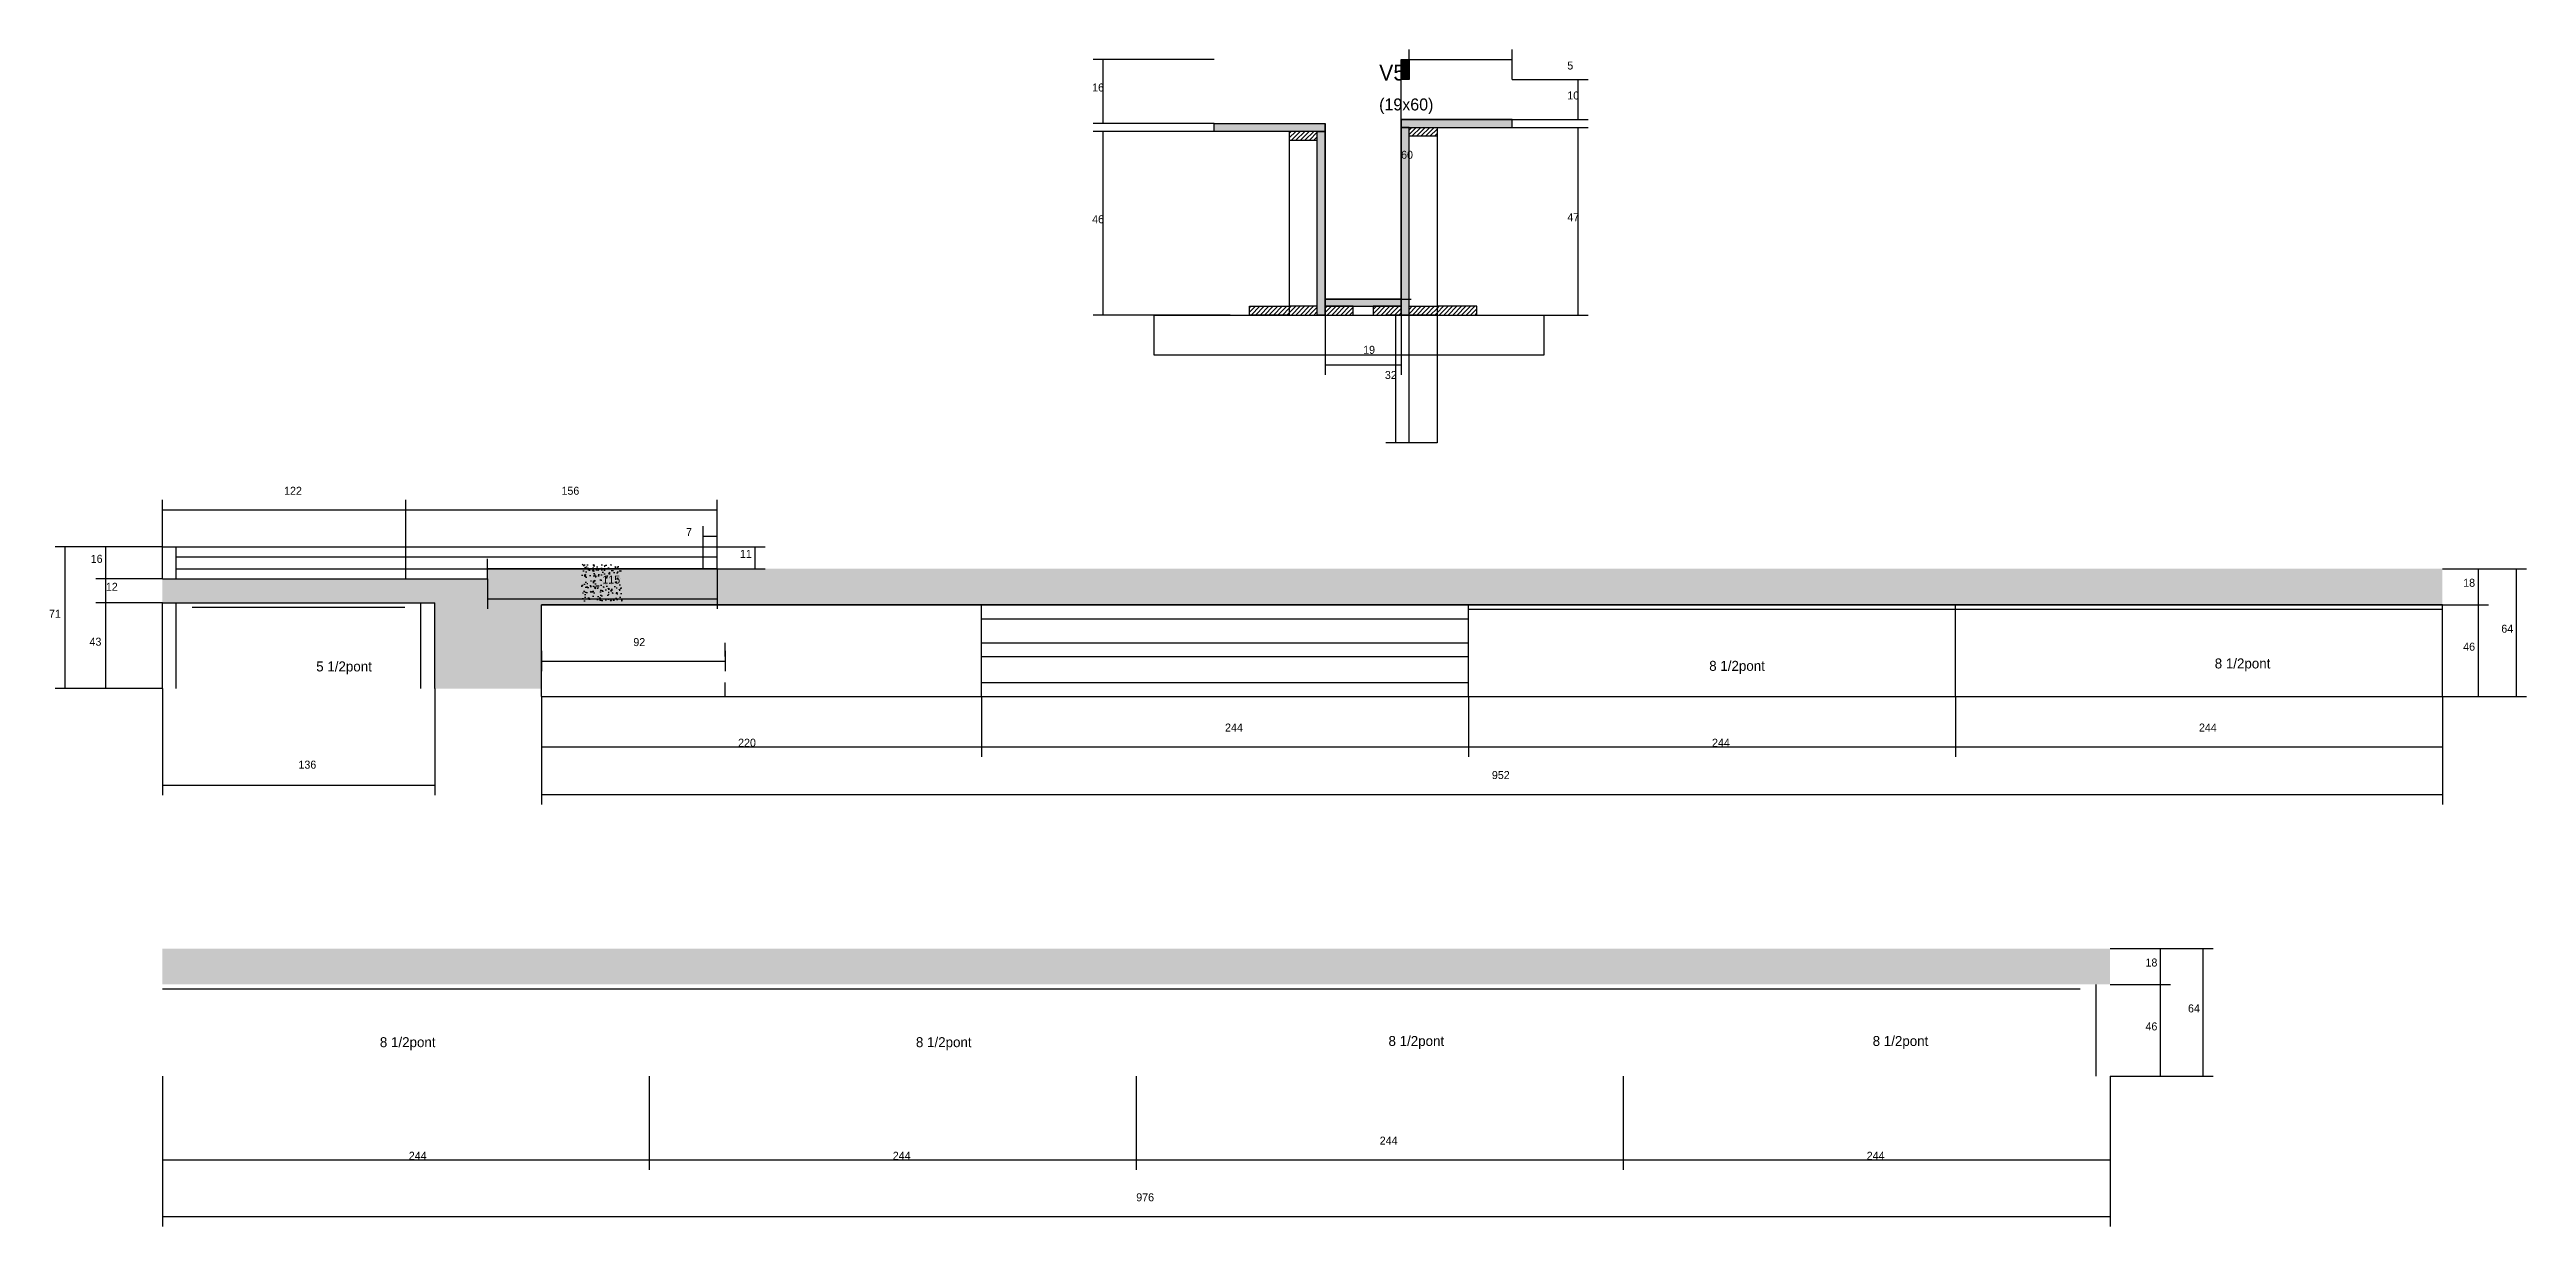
# Model space of a CAD drawing. Header units: metres. Extents: x -10045 to -5950, y 13106 to 14457.
# Drawn here: x -8735 to -7494, y 13802 to 14392 of the extents above; entities that cross this region are included whole.
import ezdxf

# ---------------------------------------------------------------- set-up
doc = ezdxf.new("R2010")
doc.units = ezdxf.units.M
for name, color, linetype in [('COTA', 4, 'Continuous'), ('Cota Seção (2x)', 4, 'Continuous'), ('Hachura', 253, 'Continuous'), ('Madeira', 126, 'Continuous'), ('NOMENCLATURA', 7, 'Continuous'), ('Painéis', 200, 'Continuous'), ('SARR_2.2x7', 40, 'Continuous'), ('SARR_EDITAR', 141, 'Continuous'), ('Texto Seção', 7, 'Continuous')]:
    doc.layers.add(name, color=color, linetype=linetype)

msp = doc.modelspace()

# ---------------------------------------------------------------- hatches: boundary and pattern name
at = {"layer": 'COTA'}
h = msp.add_hatch(dxfattribs=at)
h.set_pattern_fill('AR-CONC', scale=0.03)
h.paths.add_polyline_path([(-8488.9, 14113.8), (-8024.4, 14113.8), (-7536.4, 14113.8), (-7536.4, 14131.8), (-8024.4, 14131.8), (-8412.4, 14131.8), (-8515.9, 14131.8), (-8515.9, 14126.8), (-8678.9, 14126.8), (-8678.9, 14114.8), (-8542.4, 14114.8), (-8542.4, 14071.8), (-8488.9, 14071.8)])
h = msp.add_hatch(dxfattribs=at)
h.set_pattern_fill('AR-CONC', scale=0.03)
h.paths.add_polyline_path([(-8468.7, 14115.6), (-8448.6, 14115.6), (-8448.6, 14115.6), (-8448.6, 14134.1), (-8448.6, 14134.1), (-8468.7, 14134.1), (-8468.7, 14134.1), (-8468.7, 14115.6)])
h = msp.add_hatch(dxfattribs=at)
h.set_pattern_fill('AR-CONC', scale=0.03)
h.paths.add_polyline_path([(-7702.9, 13923.6), (-7702.9, 13941.6), (-8678.9, 13941.6), (-8678.9, 13923.6)])
at = {"layer": 'Hachura'}
h = msp.add_hatch(color=8, dxfattribs=at)
h.dxf.hatch_style = 1
h.paths.add_polyline_path([(-8058.2, 14386.9), (-8054.2, 14386.9), (-8054.2, 14386.9), (-8054.2, 14376.9), (-8054.2, 14376.9), (-8058.2, 14376.9), (-8058.2, 14376.9), (-8058.2, 14386.9)])
h = msp.add_hatch(color=8, dxfattribs=at)
h.dxf.hatch_style = 1
h.paths.add_polyline_path([(-8151.8, 14350.9), (-8151.8, 14354.9), (-8151.8, 14354.9), (-8096.2, 14354.9), (-8096.2, 14354.9), (-8096.2, 14350.9), (-8096.2, 14350.9), (-8151.8, 14350.9)])
h = msp.add_hatch(dxfattribs=at)
h.set_pattern_fill('ANSI31', scale=0.5)
h.paths.add_polyline_path([(-8100.2, 14346.5), (-8100.2, 14350.9), (-8100.2, 14350.9), (-8114.2, 14350.9), (-8114.2, 14350.9), (-8114.2, 14346.5), (-8114.2, 14346.5), (-8100.2, 14346.5)])
h = msp.add_hatch(color=8, dxfattribs=at)
h.dxf.hatch_style = 1
h.paths.add_polyline_path([(-8100.2, 14350.9), (-8096.2, 14350.9), (-8096.2, 14350.9), (-8096.2, 14258.9), (-8096.2, 14258.9), (-8100.2, 14258.9), (-8100.2, 14258.9), (-8100.2, 14350.9)])
h = msp.add_hatch(color=8, dxfattribs=at)
h.dxf.hatch_style = 1
h.paths.add_polyline_path([(-8002.6, 14352.9), (-8002.6, 14356.9), (-8002.6, 14356.9), (-8058.2, 14356.9), (-8058.2, 14356.9), (-8058.2, 14352.9), (-8058.2, 14352.9), (-8002.6, 14352.9)])
h = msp.add_hatch(color=8, dxfattribs=at)
h.dxf.hatch_style = 1
h.paths.add_polyline_path([(-8054.2, 14352.9), (-8058.2, 14352.9), (-8058.2, 14352.9), (-8058.2, 14258.9), (-8058.2, 14258.9), (-8054.2, 14258.9), (-8054.2, 14258.9), (-8054.2, 14352.9)])
h = msp.add_hatch(dxfattribs=at)
h.set_pattern_fill('ANSI31', scale=0.5)
h.paths.add_polyline_path([(-8054.2, 14348.5), (-8054.2, 14352.9), (-8054.2, 14352.9), (-8040.2, 14352.9), (-8040.2, 14352.9), (-8040.2, 14348.5), (-8040.2, 14348.5), (-8054.2, 14348.5)])
h = msp.add_hatch(dxfattribs=at)
h.set_pattern_fill('ANSI31', scale=0.5)
h.paths.add_polyline_path([(-8134.2, 14258.9), (-8134.2, 14263.3), (-8134.2, 14263.3), (-8114.2, 14263.3), (-8114.2, 14263.3), (-8114.2, 14258.9), (-8114.2, 14258.9), (-8134.2, 14258.9)])
h = msp.add_hatch(dxfattribs=at)
h.set_pattern_fill('ANSI31', scale=0.5)
h.paths.add_polyline_path([(-8100.2, 14258.9), (-8100.2, 14263.3), (-8100.2, 14263.3), (-8114.2, 14263.3), (-8114.2, 14263.3), (-8114.2, 14258.9), (-8114.2, 14258.9), (-8100.2, 14258.9)])
h = msp.add_hatch(color=8, dxfattribs=at)
h.dxf.hatch_style = 1
h.paths.add_polyline_path([(-8058.2, 14263.3), (-8058.2, 14266.9), (-8058.2, 14266.9), (-8096.2, 14266.9), (-8096.2, 14266.9), (-8096.2, 14263.3), (-8096.2, 14263.3), (-8058.2, 14263.3)])
h = msp.add_hatch(dxfattribs=at)
h.set_pattern_fill('ANSI31', scale=0.5)
h.paths.add_polyline_path([(-8082.2, 14258.9), (-8082.2, 14263.3), (-8082.2, 14263.3), (-8096.2, 14263.3), (-8096.2, 14263.3), (-8096.2, 14258.9), (-8096.2, 14258.9), (-8082.2, 14258.9)])
h = msp.add_hatch(dxfattribs=at)
h.set_pattern_fill('ANSI31', scale=0.5)
h.paths.add_polyline_path([(-8058.2, 14258.9), (-8058.2, 14263.3), (-8058.2, 14263.3), (-8072.2, 14263.3), (-8072.2, 14263.3), (-8072.2, 14258.9), (-8072.2, 14258.9), (-8058.2, 14258.9)])
h = msp.add_hatch(dxfattribs=at)
h.set_pattern_fill('ANSI31', scale=0.5)
h.paths.add_polyline_path([(-8054.2, 14258.9), (-8054.2, 14263.3), (-8054.2, 14263.3), (-8040.2, 14263.3), (-8040.2, 14263.3), (-8040.2, 14258.9), (-8040.2, 14258.9), (-8054.2, 14258.9)])
h = msp.add_hatch(dxfattribs=at)
h.set_pattern_fill('ANSI31', scale=0.5)
h.paths.add_polyline_path([(-8020.2, 14258.9), (-8020.2, 14263.3), (-8020.2, 14263.3), (-8040.2, 14263.3), (-8040.2, 14263.3), (-8040.2, 14258.9), (-8040.2, 14258.9), (-8020.2, 14258.9)])

# ---------------------------------------------------------------- linework, layer by layer
at = {"layer": 'COTA'}
for p, q in [((-8151.8, 14386.9), (-8212.5, 14386.9)), ((-8207.5, 14354.9), (-8207.5, 14386.9)), ((-8054.2, 14386.9), (-8054.2, 14391.9)), ((-8054.2, 14386.9), (-8002.6, 14386.9)), ((-8002.6, 14376.9), (-8002.6, 14391.9)), ((-8002.6, 14376.9), (-7964.4, 14376.9)), ((-7969.4, 14356.9), (-7969.4, 14376.9)), ((-8151.8, 14354.9), (-8212.5, 14354.9)), ((-8151.8, 14350.9), (-8212.5, 14350.9)), ((-8207.5, 14258.9), (-8207.5, 14350.9)), ((-8002.6, 14356.9), (-7964.4, 14356.9)), ((-8002.6, 14352.9), (-7964.4, 14352.9)), ((-7969.4, 14258.9), (-7969.4, 14352.9)), ((-8143.8, 14258.9), (-8212.5, 14258.9)), ((-8096.2, 14258.9), (-8096.2, 14229)), ((-8054.2, 14258.9), (-8065.8, 14258.9)), ((-8060.8, 14194.9), (-8060.8, 14258.9)), ((-8058.2, 14258.9), (-8058.2, 14229)), ((-8020.2, 14258.9), (-7964.4, 14258.9)), ((-8096.2, 14234), (-8058.2, 14234)), ((-8054.2, 14194.9), (-8065.8, 14194.9)), ((-8678.9, 14142.8), (-8678.9, 14166.3)), ((-8678.9, 14161.3), (-8556.9, 14161.3)), ((-8556.9, 14142.8), (-8556.9, 14166.3)), ((-8556.9, 14142.8), (-8556.9, 14166.3)), ((-8556.9, 14161.3), (-8400.9, 14161.3)), ((-8400.9, 14142.8), (-8400.9, 14166.3)), ((-8407.9, 14142.8), (-8407.9, 14153.2)), ((-8400.9, 14142.8), (-8400.9, 14153.2)), ((-8678.9, 14142.8), (-8732.6, 14142.8)), ((-8727.6, 14071.8), (-8727.6, 14142.8)), ((-8678.9, 14142.8), (-8712.2, 14142.8)), ((-8707.2, 14126.8), (-8707.2, 14142.8)), ((-8407.9, 14148.2), (-8400.9, 14148.2)), ((-8400.9, 14142.8), (-8376.9, 14142.8)), ((-8381.9, 14131.8), (-8381.9, 14142.8)), ((-8678.9, 14126.8), (-8712.2, 14126.8)), ((-8678.9, 14126.8), (-8712.2, 14126.8)), ((-8707.2, 14114.8), (-8707.2, 14126.8)), ((-8515.9, 14126.8), (-8515.9, 14111.8)), ((-8400.9, 14131.8), (-8400.9, 14111.8)), ((-8400.9, 14131.8), (-8376.9, 14131.8)), ((-7536.4, 14131.8), (-7513.4, 14131.8)), ((-7536.4, 14131.8), (-7494.3, 14131.8)), ((-7518.4, 14113.8), (-7518.4, 14131.8)), ((-7499.3, 14067.8), (-7499.3, 14131.8)), ((-8678.9, 14114.8), (-8712.2, 14114.8)), ((-8678.9, 14114.8), (-8712.2, 14114.8)), ((-8707.2, 14071.8), (-8707.2, 14114.8)), ((-8515.9, 14116.8), (-8400.9, 14116.8)), ((-7536.4, 14113.8), (-7513.4, 14113.8)), ((-7536.4, 14113.8), (-7513.4, 14113.8)), ((-7518.4, 14067.8), (-7518.4, 14113.8)), ((-8488.9, 14090.8), (-8488.9, 14080.5)), ((-8396.9, 14090.8), (-8396.9, 14080.5)), ((-8488.9, 14085.5), (-8396.9, 14085.5)), ((-8678.9, 14071.8), (-8732.6, 14071.8)), ((-8678.9, 14071.8), (-8712.2, 14071.8)), ((-8678.9, 14071.8), (-8678.9, 14018.4)), ((-8542.4, 14071.8), (-8542.4, 14018.4)), ((-8488.9, 14067.8), (-8488.9, 14037.7)), ((-8488.9, 14067.8), (-8488.9, 14013.8)), ((-8268.4, 14067.8), (-8268.4, 14037.7)), ((-8268.4, 14067.8), (-8268.4, 14037.7)), ((-8024.4, 14067.8), (-8024.4, 14037.7)), ((-8024.4, 14067.8), (-8024.4, 14037.7)), ((-7780.4, 14067.8), (-7780.4, 14037.7)), ((-7780.4, 14067.8), (-7780.4, 14037.7)), ((-7536.4, 14067.8), (-7536.4, 14037.7)), ((-7536.4, 14067.8), (-7536.4, 14013.8)), ((-7536.4, 14067.8), (-7513.4, 14067.8)), ((-7536.4, 14067.8), (-7494.3, 14067.8)), ((-8488.9, 14042.7), (-8268.4, 14042.7)), ((-8268.4, 14042.7), (-8024.4, 14042.7)), ((-8024.4, 14042.7), (-7780.4, 14042.7)), ((-7780.4, 14042.7), (-7536.4, 14042.7)), ((-8678.9, 14023.4), (-8542.4, 14023.4)), ((-8488.9, 14018.8), (-7536.4, 14018.8)), ((-7702.9, 13941.6), (-7672.7, 13941.6)), ((-7702.9, 13941.6), (-7651.3, 13941.6)), ((-7677.7, 13923.6), (-7677.7, 13941.6)), ((-7656.3, 13877.6), (-7656.3, 13941.6)), ((-7702.9, 13923.6), (-7672.7, 13923.6)), ((-7702.9, 13923.6), (-7672.7, 13923.6)), ((-7677.7, 13877.6), (-7677.7, 13923.6)), ((-8678.9, 13877.6), (-8678.9, 13830.8)), ((-8678.9, 13877.6), (-8678.9, 13802.4)), ((-8434.9, 13877.6), (-8434.9, 13830.8)), ((-8434.9, 13877.6), (-8434.9, 13830.8)), ((-8190.9, 13877.6), (-8190.9, 13830.8)), ((-8190.9, 13877.6), (-8190.9, 13830.8)), ((-7946.9, 13877.6), (-7946.9, 13830.8)), ((-7946.9, 13877.6), (-7946.9, 13830.8)), ((-7702.9, 13877.6), (-7702.9, 13830.8)), ((-7702.9, 13877.6), (-7672.7, 13877.6)), ((-7702.9, 13877.6), (-7702.9, 13802.4)), ((-7702.9, 13877.6), (-7651.3, 13877.6)), ((-8678.9, 13835.8), (-8434.9, 13835.8)), ((-8434.9, 13835.8), (-8190.9, 13835.8)), ((-8190.9, 13835.8), (-7946.9, 13835.8)), ((-7946.9, 13835.8), (-7702.9, 13835.8)), ((-8678.9, 13807.4), (-7702.9, 13807.4))]:
    msp.add_line(p, q, dxfattribs=at)
at = {"layer": 'Cota Seção (2x)'}
for p, q in [((-8058.2, 14266.9), (-8058.2, 14386.9)), ((-8058.2, 14386.9), (-8053.2, 14386.9)), ((-8058.2, 14266.9), (-8053.2, 14266.9))]:
    msp.add_line(p, q, dxfattribs=at)
at = {"layer": 'Madeira'}
for points in [[(-8100.2, 14346.5), (-8100.2, 14350.9), (-8114.2, 14350.9), (-8114.2, 14346.5)], [(-8100.2, 14350.9), (-8114.2, 14350.9), (-8114.2, 14258.9), (-8100.2, 14258.9)], [(-8054.2, 14348.5), (-8054.2, 14352.9), (-8040.2, 14352.9), (-8040.2, 14348.5)], [(-8054.2, 14352.9), (-8040.2, 14352.9), (-8040.2, 14194.9), (-8054.2, 14194.9)], [(-8134.2, 14258.9), (-8134.2, 14263.3), (-8114.2, 14263.3), (-8114.2, 14258.9)], [(-8100.2, 14258.9), (-8100.2, 14263.3), (-8114.2, 14263.3), (-8114.2, 14258.9)], [(-8082.2, 14258.9), (-8082.2, 14263.3), (-8096.2, 14263.3), (-8096.2, 14258.9)], [(-8058.2, 14258.9), (-8058.2, 14263.3), (-8072.2, 14263.3), (-8072.2, 14258.9)], [(-8054.2, 14258.9), (-8054.2, 14263.3), (-8040.2, 14263.3), (-8040.2, 14258.9)], [(-8020.2, 14258.9), (-8020.2, 14263.3), (-8040.2, 14263.3), (-8040.2, 14258.9)], [(-7986.7, 14238.9), (-8181.9, 14238.9), (-8181.9, 14258.9), (-7986.7, 14258.9)]]:
    msp.add_lwpolyline(points, close=True, dxfattribs=at)
at = {"layer": 'Painéis'}
for p, q in [((-8054.2, 14376.9), (-8054.2, 14386.9)), ((-8151.8, 14354.9), (-8096.2, 14354.9)), ((-8151.8, 14350.9), (-8151.8, 14354.9)), ((-8096.2, 14350.9), (-8096.2, 14354.9)), ((-8096.2, 14258.9), (-8096.2, 14350.9)), ((-8058.2, 14356.9), (-8002.6, 14356.9)), ((-8058.2, 14352.9), (-8058.2, 14356.9)), ((-8058.2, 14258.9), (-8058.2, 14352.9)), ((-8002.6, 14352.9), (-8002.6, 14356.9)), ((-8096.2, 14266.9), (-8058.2, 14266.9)), ((-8096.2, 14263.3), (-8096.2, 14266.9)), ((-8058.2, 14263.3), (-8058.2, 14266.9)), ((-8678.9, 14142.8), (-8400.9, 14142.8)), ((-8678.9, 14126.8), (-8678.9, 14142.8)), ((-8556.9, 14126.8), (-8556.9, 14142.8)), ((-8400.9, 14131.8), (-8400.9, 14142.8)), ((-8678.9, 14126.8), (-8515.9, 14126.8)), ((-8515.9, 14131.8), (-8400.9, 14131.8)), ((-8515.9, 14126.8), (-8515.9, 14131.8)), ((-8678.9, 14114.8), (-8542.4, 14114.8)), ((-8678.9, 14071.8), (-8678.9, 14114.8)), ((-8542.4, 14071.8), (-8542.4, 14114.8)), ((-8488.9, 14113.8), (-8024.4, 14113.8)), ((-8488.9, 14067.8), (-8488.9, 14113.8)), ((-8268.4, 14067.8), (-8268.4, 14113.8)), ((-8024.4, 14113.8), (-7536.4, 14113.8)), ((-8024.4, 14067.8), (-8024.4, 14113.8)), ((-7780.4, 14067.8), (-7780.4, 14113.8)), ((-7536.4, 14067.8), (-7536.4, 14113.8))]:
    msp.add_line(p, q, dxfattribs=at)
for points in [[(-8058.2, 14386.9), (-8054.2, 14386.9), (-8054.2, 14376.9), (-8058.2, 14376.9)], [(-8151.8, 14350.9), (-8151.8, 14354.9), (-8096.2, 14354.9), (-8096.2, 14350.9)], [(-8100.2, 14350.9), (-8096.2, 14350.9), (-8096.2, 14258.9), (-8100.2, 14258.9)], [(-8002.6, 14352.9), (-8002.6, 14356.9), (-8058.2, 14356.9), (-8058.2, 14352.9)], [(-8054.2, 14352.9), (-8058.2, 14352.9), (-8058.2, 14258.9), (-8054.2, 14258.9)], [(-8058.2, 14263.3), (-8058.2, 14266.9), (-8096.2, 14266.9), (-8096.2, 14263.3)]]:
    msp.add_lwpolyline(points, close=True, dxfattribs=at)
for points in [[(-8400.9, 14131.8), (-8515.9, 14131.8)], [(-7536.4, 14113.8), (-8024.4, 14113.8), (-8488.9, 14113.8)], [(-8488.9, 14067.8), (-8024.4, 14067.8), (-7536.4, 14067.8)]]:
    msp.add_lwpolyline(points, dxfattribs=at)
at = {"layer": 'SARR_2.2x7'}
for p, q in [((-8671.9, 14126.8), (-8671.9, 14142.8)), ((-8407.9, 14131.8), (-8407.9, 14142.8)), ((-8671.9, 14071.8), (-8671.9, 14114.8)), ((-8663.9, 14112.6), (-8557.4, 14112.6)), ((-8549.4, 14071.8), (-8549.4, 14114.8)), ((-8024.4, 14111.6), (-7780.4, 14111.6)), ((-7780.4, 14111.6), (-7536.4, 14111.6)), ((-8268.4, 14106.8), (-8024.4, 14106.8)), ((-8396.9, 14087.8), (-8396.9, 14094.8)), ((-8268.4, 14094.8), (-8024.4, 14094.8)), ((-8268.4, 14087.8), (-8024.4, 14087.8)), ((-8396.9, 14067.8), (-8396.9, 14074.8)), ((-8268.4, 14074.8), (-8024.4, 14074.8)), ((-8678.9, 13921.4), (-8434.9, 13921.4)), ((-8434.9, 13921.4), (-8190.9, 13921.4)), ((-8190.9, 13921.4), (-7946.9, 13921.4)), ((-7946.9, 13921.4), (-7717.9, 13921.4)), ((-7709.9, 13877.6), (-7709.9, 13923.6))]:
    msp.add_line(p, q, dxfattribs=at)
at = {"layer": 'SARR_EDITAR'}
for p, q in [((-8671.9, 14137.8), (-8400.9, 14137.8)), ((-8515.9, 14131.8), (-8515.9, 14136.8)), ((-8671.9, 14131.8), (-8515.9, 14131.8))]:
    msp.add_line(p, q, dxfattribs=at)

# ---------------------------------------------------------------- texts
at = {"layer": 'COTA'}
for s, p in [('5', (-7974.9, 14381.9)), ('16', (-8213, 14370.9)), ('10', (-7974.9, 14366.9)), ('46', (-8213, 14304.9)), ('47', (-7974.9, 14305.9)), ('19', (-8077.2, 14239.5)), ('32', (-8066.3, 14226.9)), ('122', (-8617.9, 14168.9)), ('156', (-8478.9, 14168.9)), ('7', (-8416.5, 14148.2)), ('16', (-8714.8, 14134.8)), ('11', (-8389.5, 14137.3)), ('12', (-8707.2, 14120.8)), ('115', (-8458.4, 14124.4)), ('18', (-7526, 14122.8)), ('71', (-8735.7, 14107.3)), ('64', (-7506.9, 14099.8)), ('43', (-8715.4, 14093.3)), ('92', (-8442.9, 14093.1)), ('46', (-7526, 14090.8)), ('244', (-8146.4, 14050.3)), ('244', (-7658.4, 14050.3)), ('220', (-8390.4, 14042.7)), ('244', (-7902.4, 14042.7)), ('136', (-8610.7, 14031.7)), ('952', (-8012.7, 14026.5)), ('18', (-7685.2, 13932.6)), ('64', (-7663.9, 13909.6)), ('46', (-7685.2, 13900.6)), ('244', (-8555.4, 13835.8)), ('244', (-8312.9, 13835.8)), ('244', (-8068.9, 13843.4)), ('244', (-7824.9, 13835.8)), ('976', (-8190.9, 13815))]:
    msp.add_text(s, height=4, dxfattribs=at).set_placement(p)
at = {"layer": 'Cota Seção (2x)'}
msp.add_text('60', height=4, dxfattribs=at).set_placement((-8058.2, 14337.2))
at = {"layer": 'NOMENCLATURA'}
for s, p in [('8 1/2pont', (-7650.5, 14081.9)), ('5 1/2pont', (-8601.8, 14080.4)), ('8 1/2pont', (-7903.8, 14080.7)), ('8 1/2pont', (-8569.9, 13892.2)), ('8 1/2pont', (-8301.3, 13892.2)), ('8 1/2pont', (-8064.5, 13892.8)), ('8 1/2pont', (-7821.9, 13892.8))]:
    msp.add_text(s, height=5, dxfattribs=at).set_placement(p)
at = {"layer": 'Texto Seção'}
for s, height, p in [('V5', 8, (-8069.2, 14376.4)), ('(19x60)', 6, (-8069.2, 14361.4))]:
    msp.add_text(s, height=height, dxfattribs=at).set_placement(p)

doc.saveas('drawing.dxf')
